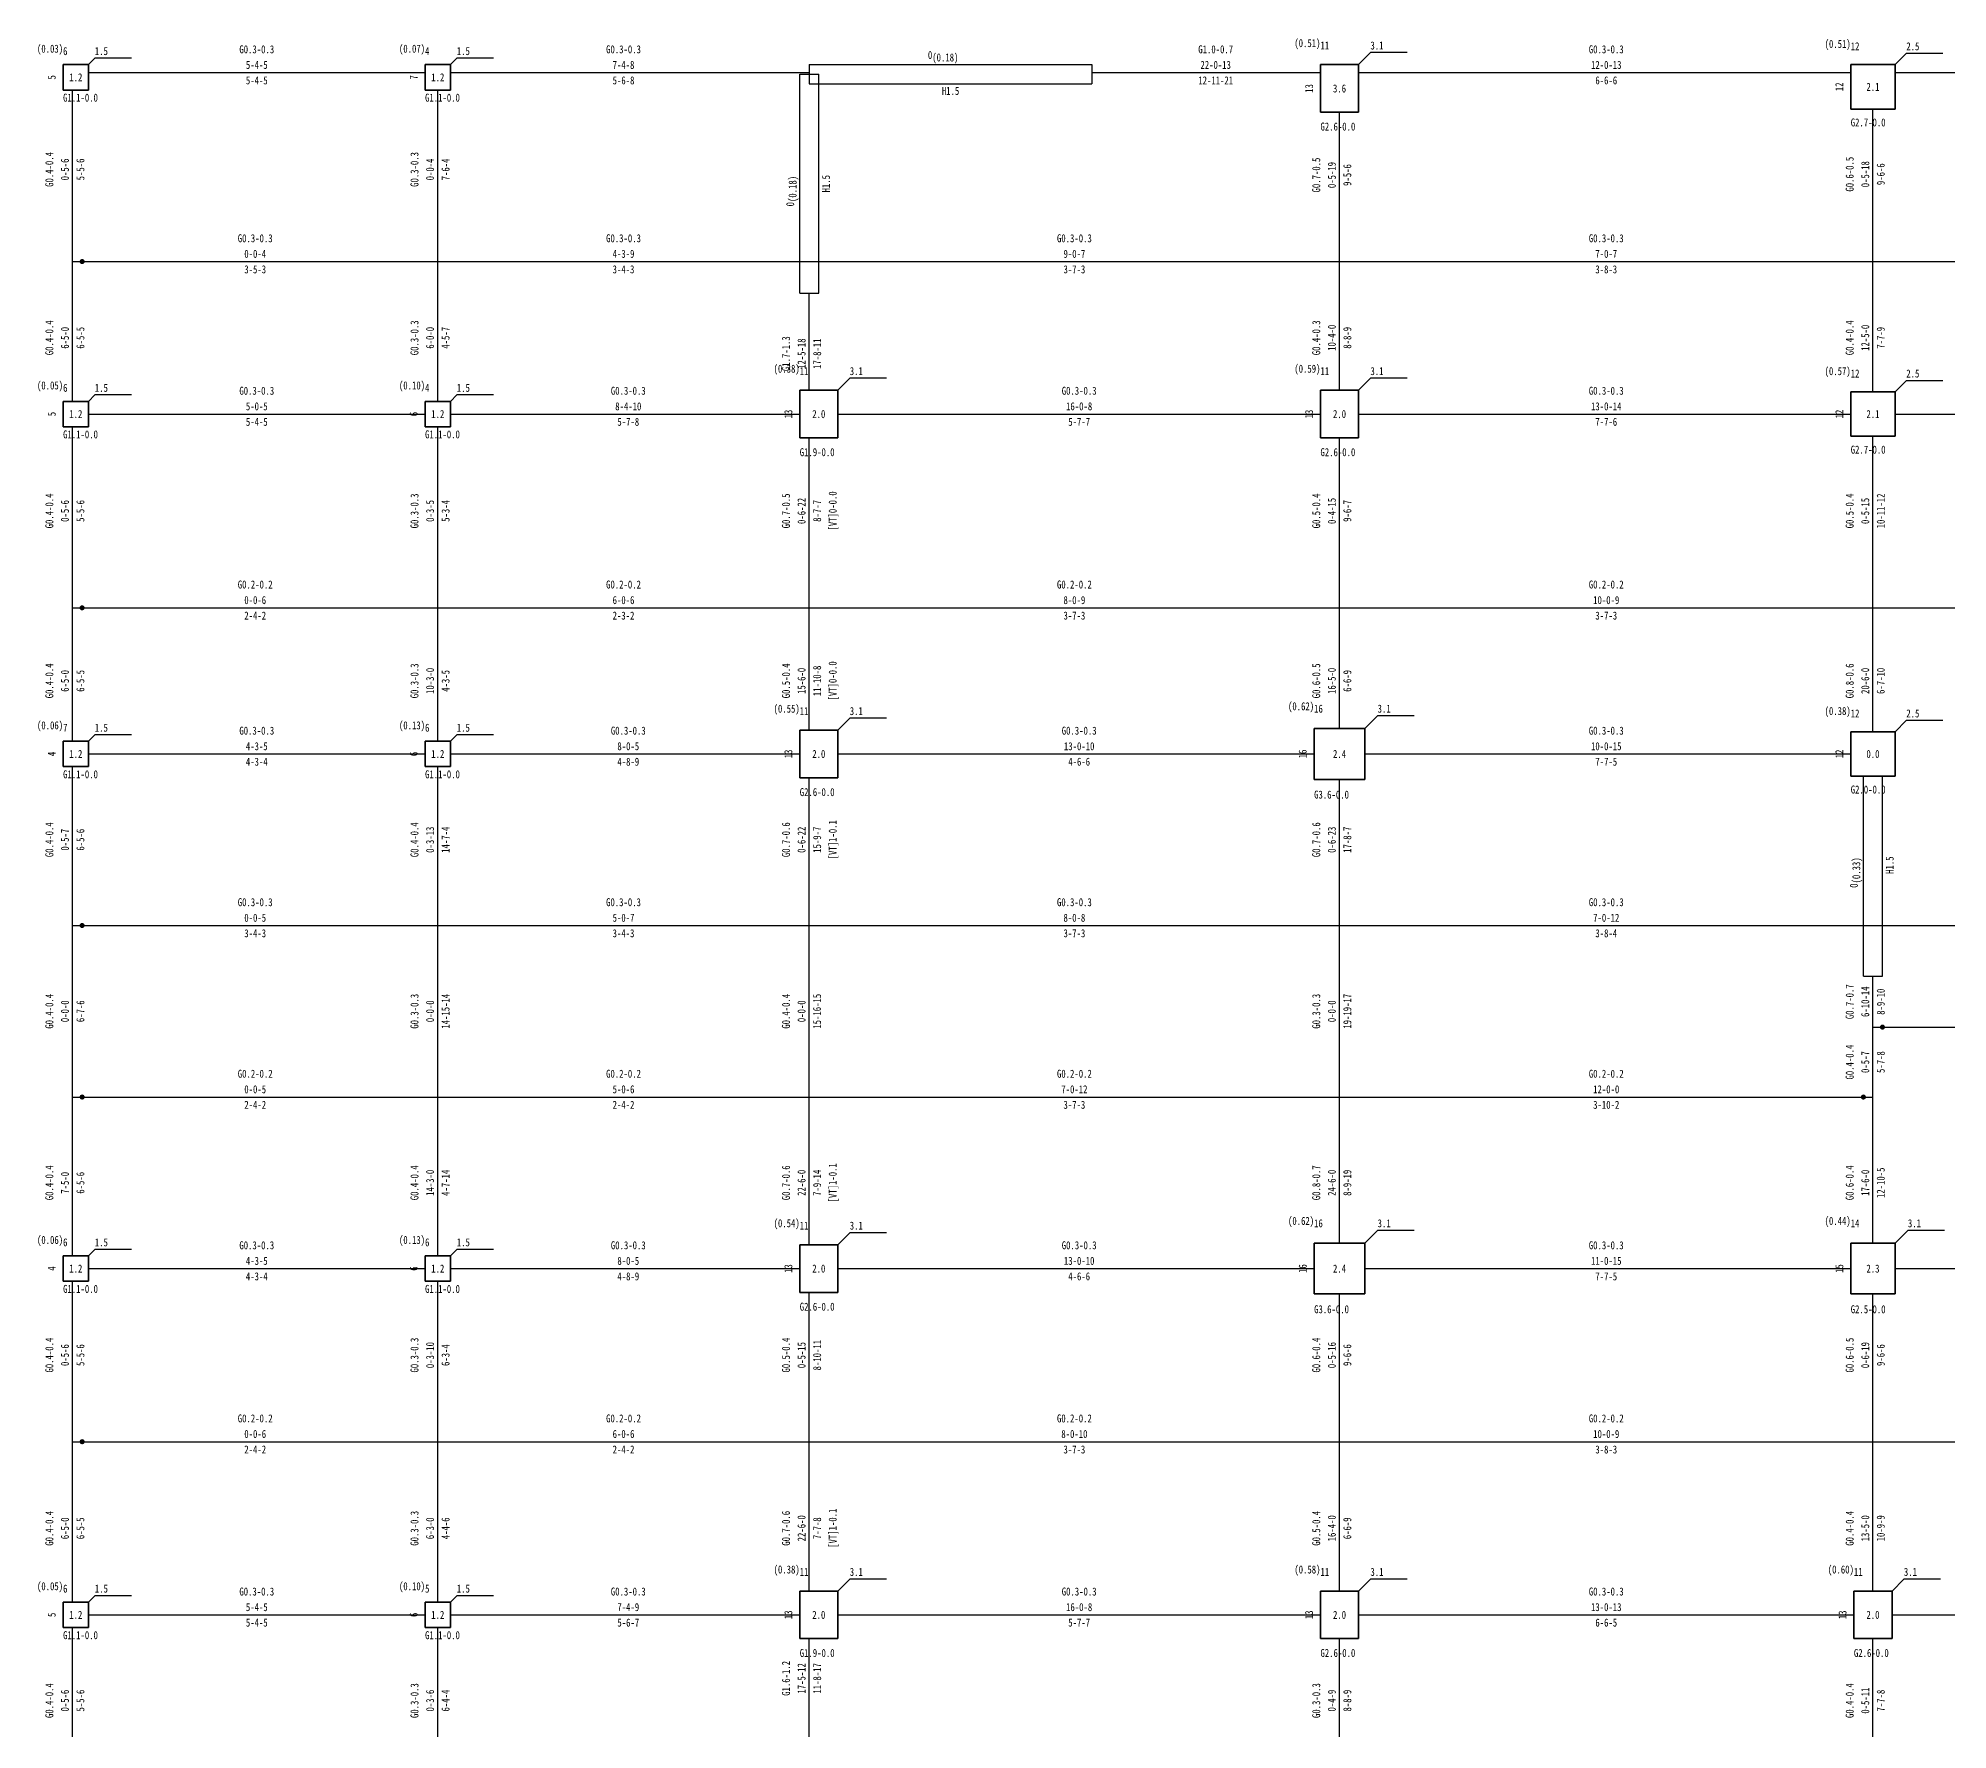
# Model space of a CAD drawing. Header units: millimetres. Extents: x -1455 to 850709, y 32926 to 221881.
# Drawn here: x 776941 to 807011, y 68899 to 95524 of the extents above; entities that cross this region are included whole.
import ezdxf
from ezdxf.enums import TextEntityAlignment as Align

# ---------------------------------------------------------------- set-up
doc = ezdxf.new("R2010")
doc.units = ezdxf.units.MM
doc.layers.add('S_EdgeMemberShadeSctn', color=7, linetype='Continuous', lineweight=9, true_color=0x7f7f7f)
for name, color, linetype, lineweight in [('层15100', 134, 'Continuous', 25), ('层15101', 52, 'Continuous', 25), ('层15103', 84, 'Continuous', 25), ('层15220', 4, 'Continuous', 25), ('层15221', 2, 'Continuous', 25), ('层15223', 3, 'Continuous', 25)]:
    doc.layers.add(name, color=color, linetype=linetype, lineweight=lineweight)
doc.styles.add('宋体', font='')
doc.styles.get('宋体').set_extended_font_data('宋体')

# ---------------------------------------------------------------- blocks, each defined once
blk = doc.blocks.new('SA2019-4-24-14_40_49')
at = {"layer": '层15100'}
for p, q in [((0.3, 41.274), (5.6, 41.274)), ((6, 41.274), (11.65, 41.274)), ((16.1, 41.274), (19.7, 41.274)), ((20.3, 41.274), (28.05, 41.274)), ((28.75, 41.274), (33.65, 41.274)), ((0.05, 38.3), (0.05, 41)), ((5.8, 38.3), (5.8, 41)), ((20, 38.3), (20, 40.65)), ((28.4, 38.3), (28.4, 40.7)), ((0.05, 36.1), (0.05, 38.3)), ((5.8, 36.1), (5.8, 38.3)), ((11.65, 38.3), (20, 38.3)), ((20, 36.275), (20, 38.3)), ((20, 38.3), (28.4, 38.3)), ((28.4, 36.25), (28.4, 38.3)), ((28.4, 38.3), (34, 38.3)), ((0.3, 35.9), (5.6, 35.9)), ((6, 35.9), (11.5, 35.9)), ((12.1, 35.9), (19.7, 35.9)), ((20.3, 35.9), (28.05, 35.9)), ((28.75, 35.9), (33.65, 35.9)), ((0.05, 32.85), (0.05, 35.7)), ((5.8, 32.85), (5.8, 35.7)), ((11.65, 32.85), (11.651, 35.525)), ((20, 32.85), (20, 35.525)), ((28.4, 32.85), (28.4, 35.55)), ((0.05, 30.75), (0.05, 32.85)), ((5.8, 30.75), (5.8, 32.85)), ((11.651, 30.925), (11.65, 32.85)), ((20, 30.95), (20, 32.85)), ((28.4, 30.9), (28.4, 32.85)), ((0.3, 30.55), (5.6, 30.55)), ((6, 30.55), (11.5, 30.55)), ((12.1, 30.55), (19.6, 30.55)), ((20.4, 30.55), (28.05, 30.55)), ((0.05, 27.85), (0.05, 30.35)), ((5.8, 27.85), (5.8, 30.35)), ((11.65, 27.85), (11.651, 30.175)), ((20, 27.85), (20, 30.15)), ((0.05, 25.15), (0.05, 27.85)), ((5.8, 25.15), (5.8, 27.85)), ((11.65, 25.15), (11.65, 27.85)), ((20, 25.15), (20, 27.85)), ((28.4, 27.85), (31.4, 27.85)), ((28.4, 26.25), (28.4, 27.05)), ((28.4, 25.15), (28.4, 26.25)), ((0.05, 22.65), (0.05, 25.15)), ((5.8, 22.65), (5.8, 25.15)), ((11.651, 22.825), (11.65, 25.15)), ((20, 22.85), (20, 25.15)), ((28.4, 22.85), (28.4, 25.15)), ((0.3, 22.45), (5.6, 22.45)), ((6, 22.45), (11.5, 22.45)), ((12.1, 22.45), (19.6, 22.45)), ((20.4, 22.45), (28.05, 22.45)), ((0.05, 19.725), (0.05, 22.25)), ((5.8, 19.725), (5.8, 22.25)), ((11.65, 19.725), (11.651, 22.075)), ((20, 19.725), (20, 22.05)), ((28.4, 19.725), (28.4, 22.05)), ((0.05, 17.2), (0.05, 19.725)), ((5.8, 17.2), (5.8, 19.725)), ((11.651, 17.375), (11.65, 19.725)), ((20, 17.375), (20, 19.725)), ((28.4, 17.375), (28.4, 19.725)), ((0.3, 17), (5.6, 17)), ((6, 17), (11.5, 17)), ((12.1, 17), (19.7, 17)), ((20.3, 17), (28.1, 17)), ((28.7, 17), (33.7, 17)), ((0.05, 14.3), (0.05, 16.8)), ((5.8, 14.3), (5.8, 16.8)), ((20, 14.3), (20, 16.625)), ((28.4, 14.3), (28.4, 16.625))]:
    blk.add_line(p, q, dxfattribs=at)
at = {"layer": '层15100', "color": 4}
for p, q in [((0.05, 38.3), (5.8, 38.3)), ((5.8, 38.3), (11.65, 38.3)), ((0.05, 32.85), (5.8, 32.85)), ((5.8, 32.85), (11.65, 32.85)), ((11.65, 32.85), (20, 32.85)), ((20, 32.85), (28.4, 32.85)), ((28.4, 32.85), (31.4, 32.85)), ((0.05, 27.85), (5.8, 27.85)), ((5.8, 27.85), (11.65, 27.85)), ((11.65, 27.85), (20, 27.85)), ((20, 27.85), (28.4, 27.85)), ((28.4, 26.25), (31.4, 26.25)), ((0.05, 25.15), (5.8, 25.15)), ((5.8, 25.15), (11.65, 25.15)), ((11.65, 25.15), (20, 25.15)), ((20, 25.15), (28.4, 25.15)), ((0.05, 19.725), (5.8, 19.725)), ((5.8, 19.725), (11.65, 19.725)), ((11.65, 19.725), (20, 19.725)), ((20, 19.725), (28.4, 19.725)), ((28.4, 19.725), (31.4, 19.725))]:
    blk.add_line(p, q, dxfattribs=at)
at = {"layer": '层15100', "color": 2}
for p, q in [((11.651, 36.275), (11.65, 37.8)), ((28.75, 22.45), (31.4, 22.45)), ((11.65, 15), (11.651, 16.625))]:
    blk.add_line(p, q, dxfattribs=at)
at = {"layer": '层15100', "color": 1, "linetype": 'Continuous', "const_width": 0.04}
for points in [[(0.22, 38.3, 1), (0.18, 38.3, 1)], [(0.22, 32.85, 1), (0.18, 32.85, 1)], [(0.22, 27.85, 1), (0.18, 27.85, 1)], [(28.57, 26.25, 1), (28.53, 26.25, 1)], [(0.22, 25.15, 1), (0.18, 25.15, 1)], [(28.27, 25.15, 1), (28.23, 25.15, 1)], [(0.22, 19.725, 1), (0.18, 19.725, 1)]]:
    blk.add_lwpolyline(points, format="xyb", close=True, dxfattribs=at)
at = {"layer": '层15103'}
for p, q in [((11.5, 38.3), (11.5, 41.25)), ((11.5, 41.25), (11.8, 41.25)), ((11.65, 41.4), (16.1, 41.4)), ((11.65, 41.4), (11.65, 41.1)), ((11.8, 38.3), (11.8, 41.25)), ((16.1, 41.4), (16.1, 41.1)), ((11.65, 41.1), (16.1, 41.1)), ((11.5, 37.8), (11.5, 38.3)), ((11.8, 37.8), (11.8, 38.3)), ((11.5, 37.8), (11.8, 37.8)), ((28.25, 27.85), (28.25, 30.2)), ((28.55, 27.85), (28.55, 30.2)), ((28.25, 27.05), (28.25, 27.85)), ((28.55, 27.05), (28.55, 27.85)), ((28.25, 27.05), (28.55, 27.05))]:
    blk.add_line(p, q, dxfattribs=at)
at = {"layer": '层15221'}
for p, q in [((0.3, 41.4), (0.4, 41.5)), ((0.976, 41.5), (0.4, 41.5)), ((6, 41.4), (6.1, 41.5)), ((6.676, 41.5), (6.1, 41.5)), ((20.3, 41.4), (20.487, 41.588)), ((21.063, 41.588), (20.487, 41.588)), ((28.75, 41.4), (28.925, 41.575)), ((29.501, 41.575), (28.925, 41.575)), ((12.1, 36.275), (12.288, 36.463)), ((12.864, 36.463), (12.288, 36.463)), ((20.3, 36.275), (20.487, 36.463)), ((21.063, 36.463), (20.487, 36.463)), ((28.75, 36.25), (28.925, 36.425)), ((29.501, 36.425), (28.925, 36.425)), ((0.3, 36.1), (0.4, 36.2)), ((0.976, 36.2), (0.4, 36.2)), ((6, 36.1), (6.1, 36.2)), ((6.676, 36.2), (6.1, 36.2)), ((12.1, 30.925), (12.288, 31.112)), ((12.864, 31.112), (12.288, 31.112)), ((20.4, 30.95), (20.6, 31.15)), ((21.176, 31.15), (20.6, 31.15)), ((28.75, 30.9), (28.925, 31.075)), ((29.501, 31.075), (28.925, 31.075)), ((0.3, 30.75), (0.4, 30.85)), ((0.976, 30.85), (0.4, 30.85)), ((6, 30.75), (6.1, 30.85)), ((6.676, 30.85), (6.1, 30.85)), ((12.1, 22.825), (12.288, 23.013)), ((12.864, 23.013), (12.288, 23.013)), ((20.4, 22.85), (20.6, 23.05)), ((21.176, 23.05), (20.6, 23.05)), ((28.75, 22.85), (28.95, 23.05)), ((29.526, 23.05), (28.95, 23.05)), ((0.3, 22.65), (0.4, 22.75)), ((0.976, 22.75), (0.4, 22.75)), ((6, 22.65), (6.1, 22.75)), ((6.676, 22.75), (6.1, 22.75)), ((12.1, 17.375), (12.288, 17.562)), ((12.864, 17.562), (12.288, 17.562)), ((20.3, 17.375), (20.487, 17.562)), ((21.063, 17.562), (20.487, 17.562)), ((28.7, 17.375), (28.887, 17.562)), ((29.463, 17.562), (28.887, 17.562)), ((0.3, 17.2), (0.4, 17.3)), ((0.976, 17.3), (0.4, 17.3)), ((6, 17.2), (6.1, 17.3)), ((6.676, 17.3), (6.1, 17.3))]:
    blk.add_line(p, q, dxfattribs=at)
at = {"layer": '层15220', "style": '宋体', "width": 0.8}
for s, p in [('G0.3-0.3', (2.95, 41.641)), ('G0.3-0.3', (8.725, 41.641)), ('G1.0-0.7', (18.05, 41.641)), ('G0.3-0.3', (24.2, 41.641)), ('5-4-5', (2.95, 41.396)), ('5-4-5', (2.95, 41.152)), ('5-6-8', (8.725, 41.152)), ('7-4-8', (8.725, 41.396)), ('12-11-21', (18.05, 41.152)), ('22-0-13', (18.05, 41.396)), ('12-0-13', (24.2, 41.396)), ('6-6-6', (24.2, 41.152)), ('G0.3-0.3', (2.925, 38.667)), ('G0.3-0.3', (8.725, 38.667)), ('G0.3-0.3', (15.825, 38.667)), ('G0.3-0.3', (24.2, 38.667)), ('3-5-3', (2.925, 38.178)), ('0-0-4', (2.925, 38.422)), ('4-3-9', (8.725, 38.422)), ('3-4-3', (8.725, 38.178)), ('3-7-3', (15.825, 38.178)), ('9-0-7', (15.825, 38.422)), ('3-8-3', (24.2, 38.178)), ('7-0-7', (24.2, 38.422)), ('G0.3-0.3', (2.95, 36.267)), ('G0.3-0.3', (8.8, 36.267)), ('G0.3-0.3', (15.9, 36.267)), ('G0.3-0.3', (24.2, 36.267)), ('5-0-5', (2.95, 36.022)), ('5-4-5', (2.95, 35.778)), ('8-4-10', (8.8, 36.022)), ('5-7-8', (8.8, 35.778)), ('16-0-8', (15.9, 36.022)), ('5-7-7', (15.9, 35.778)), ('13-0-14', (24.2, 36.022)), ('7-7-6', (24.2, 35.778)), ('G0.2-0.2', (2.925, 33.217)), ('G0.2-0.2', (8.725, 33.217)), ('G0.2-0.2', (15.825, 33.217)), ('G0.2-0.2', (24.2, 33.217)), ('2-4-2', (2.925, 32.728)), ('0-0-6', (2.925, 32.972)), ('2-3-2', (8.725, 32.728)), ('6-0-6', (8.725, 32.972)), ('3-7-3', (15.825, 32.728)), ('8-0-9', (15.825, 32.972)), ('10-0-9', (24.2, 32.972)), ('3-7-3', (24.2, 32.728)), ('G0.3-0.3', (2.95, 30.917)), ('G0.3-0.3', (8.8, 30.917)), ('G0.3-0.3', (15.9, 30.917)), ('G0.3-0.3', (24.2, 30.917)), ('4-3-5', (2.95, 30.672)), ('8-0-5', (8.8, 30.672)), ('13-0-10', (15.9, 30.672)), ('10-0-15', (24.2, 30.672)), ('4-3-4', (2.95, 30.428)), ('4-8-9', (8.8, 30.428)), ('4-6-6', (15.9, 30.428)), ('7-7-5', (24.2, 30.428)), ('G0.3-0.3', (2.925, 28.217)), ('G0.3-0.3', (8.725, 28.217)), ('G0.3-0.3', (15.825, 28.217)), ('G0.3-0.3', (24.2, 28.217)), ('0-0-5', (2.925, 27.972)), ('5-0-7', (8.725, 27.972)), ('8-0-8', (15.825, 27.972)), ('7-0-12', (24.2, 27.972)), ('3-4-3', (2.925, 27.728)), ('3-4-3', (8.725, 27.728)), ('3-7-3', (15.825, 27.728)), ('3-8-4', (24.2, 27.728)), ('G0.2-0.2', (2.925, 25.517)), ('G0.2-0.2', (8.725, 25.517)), ('G0.2-0.2', (15.825, 25.517)), ('G0.2-0.2', (24.2, 25.517)), ('0-0-5', (2.925, 25.272)), ('5-0-6', (8.725, 25.272)), ('7-0-12', (15.825, 25.272)), ('12-0-0', (24.2, 25.272)), ('2-4-2', (2.925, 25.028)), ('2-4-2', (8.725, 25.028)), ('3-7-3', (15.825, 25.028)), ('3-10-2', (24.2, 25.028)), ('G0.3-0.3', (2.95, 22.817)), ('G0.3-0.3', (8.8, 22.817)), ('G0.3-0.3', (15.9, 22.817)), ('G0.3-0.3', (24.2, 22.817)), ('4-3-5', (2.95, 22.572)), ('8-0-5', (8.8, 22.572)), ('13-0-10', (15.9, 22.572)), ('11-0-15', (24.2, 22.572)), ('4-3-4', (2.95, 22.328)), ('4-8-9', (8.8, 22.328)), ('4-6-6', (15.9, 22.328)), ('7-7-5', (24.2, 22.328)), ('G0.2-0.2', (2.925, 20.092)), ('G0.2-0.2', (8.725, 20.092)), ('G0.2-0.2', (15.825, 20.092)), ('G0.2-0.2', (24.2, 20.092)), ('0-0-6', (2.925, 19.847)), ('6-0-6', (8.725, 19.847)), ('8-0-10', (15.825, 19.847)), ('10-0-9', (24.2, 19.847)), ('2-4-2', (2.925, 19.603)), ('2-4-2', (8.725, 19.603)), ('3-7-3', (15.825, 19.603)), ('3-8-3', (24.2, 19.603)), ('G0.3-0.3', (2.95, 17.367)), ('5-4-5', (2.95, 17.122)), ('G0.3-0.3', (8.8, 17.367)), ('7-4-9', (8.8, 17.122)), ('G0.3-0.3', (15.9, 17.367)), ('16-0-8', (15.9, 17.122)), ('G0.3-0.3', (24.2, 17.367)), ('13-0-13', (24.2, 17.122)), ('5-4-5', (2.95, 16.878)), ('5-6-7', (8.8, 16.878)), ('5-7-7', (15.9, 16.878)), ('6-6-5', (24.2, 16.878))]:
    blk.add_text(s, height=0.126, dxfattribs=at).set_placement(p, align=Align.MIDDLE_CENTER)
for s, rotation, p in [('G0.4-0.4', 89.9997, (-0.317, 39.75)), ('G0.3-0.3', 89.9997, (5.433, 39.75)), ('0-5-6', 89.9997, (-0.072, 39.75)), ('5-5-6', 89.9997, (0.172, 39.75)), ('0-0-4', 89.9997, (5.678, 39.75)), ('7-6-4', 89.9997, (5.922, 39.75)), ('G0.7-0.5', 89.9997, (19.633, 39.662)), ('0-5-19', 89.9997, (19.878, 39.662)), ('9-5-6', 89.9997, (20.122, 39.662)), ('G0.6-0.5', 89.9997, (28.033, 39.675)), ('0-5-18', 89.9997, (28.278, 39.675)), ('9-6-6', 89.9997, (28.522, 39.675)), ('G0.4-0.4', 89.9997, (-0.317, 37.1)), ('G0.3-0.3', 89.9997, (5.433, 37.1)), ('G0.4-0.3', 89.9997, (19.633, 37.1)), ('10-4-0', 89.9997, (19.878, 37.1)), ('G0.4-0.4', 89.9997, (28.033, 37.1)), ('12-5-0', 89.9997, (28.278, 37.1)), ('6-5-0', 89.9997, (-0.072, 37.1)), ('6-5-5', 89.9997, (0.172, 37.1)), ('6-0-0', 89.9997, (5.678, 37.1)), ('4-5-7', 89.9997, (5.922, 37.1)), ('G1.7-1.3', 90.0276, (11.283, 36.85)), ('12-5-18', 90.0276, (11.528, 36.85)), ('17-8-11', 90.0276, (11.773, 36.85)), ('8-8-9', 89.9997, (20.122, 37.1)), ('7-7-9', 89.9997, (28.522, 37.1)), ('G0.4-0.4', 89.9997, (-0.317, 34.375)), ('G0.3-0.3', 89.9997, (5.433, 34.375)), ('G0.7-0.5', 89.98, (11.283, 34.375)), ('[VT]0-0.0', 89.98, (12.018, 34.375)), ('G0.5-0.4', 89.9997, (19.633, 34.375)), ('G0.5-0.4', 89.9997, (28.033, 34.375)), ('10-11-12', 89.9997, (28.522, 34.375)), ('0-5-6', 89.9997, (-0.072, 34.375)), ('5-5-6', 89.9997, (0.172, 34.375)), ('0-3-5', 89.9997, (5.678, 34.375)), ('5-3-4', 89.9997, (5.922, 34.375)), ('0-6-22', 89.98, (11.528, 34.375)), ('8-7-7', 89.98, (11.773, 34.375)), ('0-4-15', 89.9997, (19.878, 34.375)), ('9-6-7', 89.9997, (20.122, 34.375)), ('0-5-15', 89.9997, (28.278, 34.375)), ('G0.4-0.4', 89.9997, (-0.317, 31.7)), ('G0.3-0.3', 89.9997, (5.433, 31.7)), ('10-3-0', 89.9997, (5.678, 31.7)), ('G0.5-0.4', 90.0276, (11.283, 31.7)), ('15-6-0', 90.0276, (11.528, 31.7)), ('11-10-8', 90.0276, (11.773, 31.7)), ('[VT]0-0.0', 90.0276, (12.018, 31.7)), ('G0.6-0.5', 89.9997, (19.633, 31.7)), ('16-5-0', 89.9997, (19.878, 31.7)), ('G0.8-0.6', 89.9997, (28.033, 31.7)), ('20-6-0', 89.9997, (28.278, 31.7)), ('6-7-10', 89.9997, (28.522, 31.7)), ('6-5-0', 89.9997, (-0.072, 31.7)), ('6-5-5', 89.9997, (0.172, 31.7)), ('4-3-5', 89.9997, (5.922, 31.7)), ('6-6-9', 89.9997, (20.122, 31.7)), ('[VT]1-0.1', 89.98, (12.018, 29.2)), ('G0.4-0.4', 89.9997, (-0.317, 29.2)), ('0-5-7', 89.9997, (-0.072, 29.2)), ('6-5-6', 89.9997, (0.172, 29.2)), ('G0.4-0.4', 89.9997, (5.433, 29.2)), ('0-3-13', 89.9997, (5.678, 29.2)), ('14-7-4', 89.9997, (5.922, 29.2)), ('G0.7-0.6', 89.98, (11.283, 29.2)), ('0-6-22', 89.98, (11.528, 29.2)), ('15-9-7', 89.98, (11.773, 29.2)), ('G0.7-0.6', 89.9997, (19.633, 29.2)), ('0-6-23', 89.9997, (19.878, 29.2)), ('17-8-7', 89.9997, (20.122, 29.2)), ('G0.4-0.4', 89.9997, (-0.317, 26.5)), ('G0.3-0.3', 89.9997, (5.433, 26.5)), ('14-15-14', 89.9997, (5.922, 26.5)), ('G0.4-0.4', 89.9997, (11.283, 26.5)), ('15-16-15', 89.9997, (11.772, 26.5)), ('G0.3-0.3', 89.9997, (19.633, 26.5)), ('19-19-17', 89.9997, (20.122, 26.5)), ('G0.7-0.7', 89.9997, (28.033, 26.65)), ('6-10-14', 89.9997, (28.278, 26.65)), ('8-9-10', 89.9997, (28.522, 26.65)), ('0-0-0', 89.9997, (-0.072, 26.5)), ('6-7-6', 89.9997, (0.172, 26.5)), ('0-0-0', 89.9997, (5.678, 26.5)), ('0-0-0', 89.9997, (11.528, 26.5)), ('0-0-0', 89.9997, (19.878, 26.5)), ('G0.4-0.4', 89.9997, (28.033, 25.7)), ('0-5-7', 89.9997, (28.278, 25.7)), ('5-7-8', 89.9997, (28.522, 25.7)), ('G0.4-0.4', 89.9997, (-0.317, 23.8)), ('G0.4-0.4', 89.9997, (5.433, 23.8)), ('G0.7-0.6', 90.0194, (11.283, 23.8)), ('[VT]1-0.1', 90.0194, (12.018, 23.8)), ('G0.8-0.7', 89.9997, (19.633, 23.8)), ('G0.6-0.4', 89.9997, (28.033, 23.8)), ('7-5-0', 89.9997, (-0.072, 23.8)), ('6-5-6', 89.9997, (0.172, 23.8)), ('14-3-0', 89.9997, (5.678, 23.8)), ('4-7-14', 89.9997, (5.922, 23.8)), ('22-6-0', 90.0194, (11.528, 23.8)), ('7-9-14', 90.0194, (11.773, 23.8)), ('24-6-0', 89.9997, (19.878, 23.8)), ('8-9-19', 89.9997, (20.122, 23.8)), ('17-6-0', 89.9997, (28.278, 23.8)), ('12-10-5', 89.9997, (28.522, 23.8)), ('G0.4-0.4', 89.9997, (-0.317, 21.088)), ('G0.3-0.3', 89.9997, (5.433, 21.088)), ('G0.5-0.4', 89.98, (11.283, 21.088)), ('G0.6-0.4', 89.9997, (19.633, 21.088)), ('G0.6-0.5', 89.9997, (28.033, 21.088)), ('0-5-6', 89.9997, (-0.072, 21.088)), ('5-5-6', 89.9997, (0.172, 21.088)), ('0-3-10', 89.9997, (5.678, 21.088)), ('6-3-4', 89.9997, (5.922, 21.088)), ('0-5-15', 89.98, (11.528, 21.088)), ('8-10-11', 89.98, (11.773, 21.087)), ('0-5-16', 89.9997, (19.878, 21.088)), ('9-6-6', 89.9997, (20.122, 21.088)), ('0-6-19', 89.9997, (28.278, 21.088)), ('9-6-6', 89.9997, (28.522, 21.088)), ('[VT]1-0.1', 90.0194, (12.018, 18.363)), ('G0.4-0.4', 89.9997, (-0.317, 18.362)), ('6-5-0', 89.9997, (-0.072, 18.362)), ('6-5-5', 89.9997, (0.172, 18.362)), ('G0.3-0.3', 89.9997, (5.433, 18.362)), ('6-3-0', 89.9997, (5.678, 18.362)), ('4-4-6', 89.9997, (5.922, 18.362)), ('G0.7-0.6', 90.0194, (11.283, 18.362)), ('22-6-0', 90.0194, (11.528, 18.362)), ('7-7-8', 90.0194, (11.773, 18.363)), ('G0.5-0.4', 89.9997, (19.633, 18.362)), ('16-4-0', 89.9997, (19.878, 18.362)), ('6-6-9', 89.9997, (20.122, 18.362)), ('G0.4-0.4', 89.9997, (28.033, 18.362)), ('13-5-0', 89.9997, (28.278, 18.362)), ('10-9-9', 89.9997, (28.522, 18.362)), ('G1.6-1.2', 89.9718, (11.283, 16)), ('17-5-12', 89.9718, (11.528, 16)), ('11-8-17', 89.9718, (11.773, 16)), ('G0.4-0.4', 89.9997, (-0.317, 15.65)), ('0-5-6', 89.9997, (-0.072, 15.65)), ('5-5-6', 89.9997, (0.172, 15.65)), ('G0.3-0.3', 89.9997, (5.433, 15.65)), ('0-3-6', 89.9997, (5.678, 15.65)), ('6-4-4', 89.9997, (5.922, 15.65)), ('G0.3-0.3', 89.9997, (19.633, 15.65)), ('0-4-9', 89.9997, (19.878, 15.65)), ('8-8-9', 89.9997, (20.122, 15.65)), ('G0.4-0.4', 89.9997, (28.033, 15.65)), ('0-5-11', 89.9997, (28.278, 15.65)), ('7-7-8', 89.9997, (28.522, 15.65))]:
    blk.add_text(s, height=0.126, rotation=rotation, dxfattribs=at).set_placement(p, align=Align.MIDDLE_CENTER)
at = {"layer": '层15221', "style": '宋体', "width": 0.8}
for s, p in [('(0.51)', (19.7, 41.638)), ('(0.51)', (28.05, 41.625)), ('(0.03)', (-0.1, 41.55)), ('(0.07)', (5.6, 41.55)), ('(0.38)', (11.5, 36.513)), ('(0.59)', (19.7, 36.513)), ('(0.05)', (-0.1, 36.25)), ('(0.10)', (5.6, 36.25)), ('(0.57)', (28.05, 36.475)), ('(0.55)', (11.5, 31.162)), ('(0.62)', (19.6, 31.2)), ('(0.38)', (28.05, 31.125)), ('(0.06)', (-0.1, 30.9)), ('(0.13)', (5.6, 30.9)), ('(0.54)', (11.5, 23.063)), ('(0.62)', (19.6, 23.1)), ('(0.44)', (28.05, 23.1)), ('(0.06)', (-0.1, 22.8)), ('(0.13)', (5.6, 22.8)), ('(0.38)', (11.5, 17.613)), ('(0.58)', (19.7, 17.613)), ('(0.60)', (28.1, 17.613)), ('(0.05)', (-0.1, 17.35)), ('(0.10)', (5.6, 17.35))]:
    blk.add_text(s, height=0.126, dxfattribs=at).set_placement(p, align=Align.BOTTOM_RIGHT)
for s, p in [('6', (-0.1, 41.55)), ('1.5', (0.4, 41.55)), ('4', (5.6, 41.55)), ('1.5', (6.1, 41.55)), ('11', (19.7, 41.638)), ('3.1', (20.487, 41.638)), ('12', (28.05, 41.625)), ('2.5', (28.925, 41.625)), ('11', (11.5, 36.513)), ('3.1', (12.288, 36.513)), ('11', (19.7, 36.513)), ('3.1', (20.487, 36.513)), ('12', (28.05, 36.475)), ('2.5', (28.925, 36.475)), ('6', (-0.1, 36.25)), ('1.5', (0.4, 36.25)), ('4', (5.6, 36.25)), ('1.5', (6.1, 36.25)), ('11', (11.5, 31.162)), ('3.1', (12.288, 31.162)), ('16', (19.6, 31.2)), ('3.1', (20.6, 31.2)), ('7', (-0.1, 30.9)), ('1.5', (0.4, 30.9)), ('6', (5.6, 30.9)), ('1.5', (6.1, 30.9)), ('12', (28.05, 31.125)), ('2.5', (28.925, 31.125)), ('11', (11.5, 23.063)), ('3.1', (12.288, 23.063)), ('16', (19.6, 23.1)), ('3.1', (20.6, 23.1)), ('14', (28.05, 23.1)), ('3.1', (28.95, 23.1)), ('6', (-0.1, 22.8)), ('1.5', (0.4, 22.8)), ('6', (5.6, 22.8)), ('1.5', (6.1, 22.8)), ('6', (-0.1, 17.35)), ('1.5', (0.4, 17.35)), ('5', (5.6, 17.35)), ('1.5', (6.1, 17.35)), ('11', (11.5, 17.613)), ('3.1', (12.288, 17.613)), ('11', (19.7, 17.613)), ('3.1', (20.487, 17.613)), ('11', (28.1, 17.613)), ('3.1', (28.887, 17.613))]:
    blk.add_text(s, height=0.126, dxfattribs=at).set_placement(p)
for s, p in [('5', (-0.28, 41.2)), ('7', (5.42, 41.2)), ('13', (19.52, 41.025)), ('12', (27.87, 41.05)), ('5', (-0.28, 35.9)), ('6', (5.42, 35.9)), ('13', (11.32, 35.9)), ('13', (19.52, 35.9)), ('12', (27.87, 35.9)), ('4', (-0.28, 30.55)), ('6', (5.42, 30.55)), ('13', (11.32, 30.55)), ('16', (19.42, 30.55)), ('12', (27.87, 30.55)), ('4', (-0.28, 22.45)), ('6', (5.42, 22.45)), ('13', (11.32, 22.45)), ('16', (19.42, 22.45)), ('15', (27.87, 22.45)), ('5', (-0.28, 17)), ('6', (5.42, 17)), ('13', (11.32, 17)), ('13', (19.52, 17)), ('13', (27.92, 17))]:
    blk.add_text(s, height=0.126, rotation=89.9997, dxfattribs=at).set_placement(p, align=Align.MIDDLE_CENTER)
for s, p in [('1.2', (0.1, 41.2)), ('1.2', (5.8, 41.2)), ('3.6', (20, 41.025)), ('2.1', (28.4, 41.05)), ('1.2', (0.1, 35.9)), ('1.2', (5.8, 35.9)), ('2.0', (11.8, 35.9)), ('2.0', (20, 35.9)), ('2.1', (28.4, 35.9)), ('1.2', (0.1, 30.55)), ('1.2', (5.8, 30.55)), ('2.0', (11.8, 30.55)), ('2.4', (20, 30.55)), ('0.0', (28.4, 30.55)), ('1.2', (0.1, 22.45)), ('1.2', (5.8, 22.45)), ('2.0', (11.8, 22.45)), ('2.4', (20, 22.45)), ('2.3', (28.4, 22.45)), ('1.2', (0.1, 17)), ('1.2', (5.8, 17)), ('2.0', (11.8, 17)), ('2.0', (20, 17)), ('2.0', (28.4, 17))]:
    blk.add_text(s, height=0.126, dxfattribs=at).set_placement(p, align=Align.MIDDLE_CENTER)
for s, p in [('G1.1-0.0', (-0.1, 40.88)), ('G1.1-0.0', (5.6, 40.88)), ('G2.6-0.0', (19.7, 40.425)), ('G2.7-0.0', (28.05, 40.49)), ('G1.1-0.0', (-0.1, 35.58)), ('G1.1-0.0', (5.6, 35.58)), ('G1.9-0.0', (11.5, 35.3)), ('G2.6-0.0', (19.7, 35.3)), ('G2.7-0.0', (28.05, 35.34)), ('G1.1-0.0', (-0.1, 30.23)), ('G1.1-0.0', (5.6, 30.23)), ('G2.6-0.0', (11.5, 29.95)), ('G3.6-0.0', (19.6, 29.91)), ('G2.0-0.0', (28.05, 29.99)), ('G1.1-0.0', (-0.1, 22.13)), ('G1.1-0.0', (5.6, 22.13)), ('G2.6-0.0', (11.5, 21.85)), ('G3.6-0.0', (19.6, 21.81)), ('G2.5-0.0', (28.05, 21.81)), ('G1.1-0.0', (-0.1, 16.68)), ('G1.1-0.0', (5.6, 16.68)), ('G1.9-0.0', (11.5, 16.4)), ('G2.6-0.0', (19.7, 16.4)), ('G2.6-0.0', (28.1, 16.4))]:
    blk.add_text(s, height=0.126, dxfattribs=at).set_placement(p, align=Align.MIDDLE_LEFT)
at = {"layer": '层15223', "style": '宋体', "width": 0.8}
blk.add_text('0', height=0.126, dxfattribs=at).set_placement((13.587, 41.45), align=Align.BOTTOM_RIGHT)
blk.add_text('(0.18)', height=0.126, dxfattribs=at).set_placement((13.587, 41.45))
blk.add_text('H1.5', height=0.126, dxfattribs=at).set_placement((13.875, 41.05), align=Align.TOP_CENTER)
for s, p in [('(0.18)', (11.45, 39.237)), ('(0.33)', (28.2, 28.512))]:
    blk.add_text(s, height=0.126, rotation=89.9997, dxfattribs=at).set_placement(p)
for p in [(11.85, 39.525), (28.6, 28.8)]:
    blk.add_text('H1.5', height=0.126, rotation=89.9997, dxfattribs=at).set_placement(p, align=Align.TOP_CENTER)
for p in [(11.45, 39.237), (28.2, 28.512)]:
    blk.add_text('0', height=0.126, rotation=89.9997, dxfattribs=at).set_placement(p, align=Align.BOTTOM_RIGHT)
at = {"layer": '层15101'}
mesh = blk.add_polyface(dxfattribs=at)
corners = [(-0.1, 41), (0.3, 41), (0.3, 41), (-0.1, 41), (0.3, 41), (0.3, 41.4), (0.3, 41.4), (0.3, 41), (0.3, 41.4), (-0.1, 41.4), (-0.1, 41.4), (0.3, 41.4), (-0.1, 41.4), (-0.1, 41), (-0.1, 41), (-0.1, 41.4)]
mesh.append_faces([[corners[k] for k in face] for face in [(0, 1, 2, 3), (4, 5, 6, 7), (8, 9, 10, 11), (12, 13, 14, 15)]])
mesh = blk.add_polyface(dxfattribs=at)
corners = [(5.6, 41), (6, 41), (6, 41), (5.6, 41), (6, 41), (6, 41.4), (6, 41.4), (6, 41), (6, 41.4), (5.6, 41.4), (5.6, 41.4), (6, 41.4), (5.6, 41.4), (5.6, 41), (5.6, 41), (5.6, 41.4)]
mesh.append_faces([[corners[k] for k in face] for face in [(0, 1, 2, 3), (4, 5, 6, 7), (8, 9, 10, 11), (12, 13, 14, 15)]])
mesh = blk.add_polyface(dxfattribs=at)
corners = [(19.7, 40.65), (20.3, 40.65), (20.3, 40.65), (19.7, 40.65), (20.3, 40.65), (20.3, 41.4), (20.3, 41.4), (20.3, 40.65), (20.3, 41.4), (19.7, 41.4), (19.7, 41.4), (20.3, 41.4), (19.7, 41.4), (19.7, 40.65), (19.7, 40.65), (19.7, 41.4)]
mesh.append_faces([[corners[k] for k in face] for face in [(0, 1, 2, 3), (4, 5, 6, 7), (8, 9, 10, 11), (12, 13, 14, 15)]])
mesh = blk.add_polyface(dxfattribs=at)
corners = [(28.05, 40.7), (28.75, 40.7), (28.75, 40.7), (28.05, 40.7), (28.75, 40.7), (28.75, 41.4), (28.75, 41.4), (28.75, 40.7), (28.75, 41.4), (28.05, 41.4), (28.05, 41.4), (28.75, 41.4), (28.05, 41.4), (28.05, 40.7), (28.05, 40.7), (28.05, 41.4)]
mesh.append_faces([[corners[k] for k in face] for face in [(0, 1, 2, 3), (4, 5, 6, 7), (8, 9, 10, 11), (12, 13, 14, 15)]])
mesh = blk.add_polyface(dxfattribs=at)
corners = [(-0.1, 35.7), (0.3, 35.7), (0.3, 35.7), (-0.1, 35.7), (0.3, 35.7), (0.3, 36.1), (0.3, 36.1), (0.3, 35.7), (0.3, 36.1), (-0.1, 36.1), (-0.1, 36.1), (0.3, 36.1), (-0.1, 36.1), (-0.1, 35.7), (-0.1, 35.7), (-0.1, 36.1)]
mesh.append_faces([[corners[k] for k in face] for face in [(0, 1, 2, 3), (4, 5, 6, 7), (8, 9, 10, 11), (12, 13, 14, 15)]])
mesh = blk.add_polyface(dxfattribs=at)
corners = [(5.6, 35.7), (6, 35.7), (6, 35.7), (5.6, 35.7), (6, 35.7), (6, 36.1), (6, 36.1), (6, 35.7), (6, 36.1), (5.6, 36.1), (5.6, 36.1), (6, 36.1), (5.6, 36.1), (5.6, 35.7), (5.6, 35.7), (5.6, 36.1)]
mesh.append_faces([[corners[k] for k in face] for face in [(0, 1, 2, 3), (4, 5, 6, 7), (8, 9, 10, 11), (12, 13, 14, 15)]])
mesh = blk.add_polyface(dxfattribs=at)
corners = [(11.5, 35.525), (12.1, 35.525), (12.1, 35.525), (11.5, 35.525), (12.1, 35.525), (12.1, 36.275), (12.1, 36.275), (12.1, 35.525), (12.1, 36.275), (11.5, 36.275), (11.5, 36.275), (12.1, 36.275), (11.5, 36.275), (11.5, 35.525), (11.5, 35.525), (11.5, 36.275)]
mesh.append_faces([[corners[k] for k in face] for face in [(0, 1, 2, 3), (4, 5, 6, 7), (8, 9, 10, 11), (12, 13, 14, 15)]])
mesh = blk.add_polyface(dxfattribs=at)
corners = [(19.7, 35.525), (20.3, 35.525), (20.3, 35.525), (19.7, 35.525), (20.3, 35.525), (20.3, 36.275), (20.3, 36.275), (20.3, 35.525), (20.3, 36.275), (19.7, 36.275), (19.7, 36.275), (20.3, 36.275), (19.7, 36.275), (19.7, 35.525), (19.7, 35.525), (19.7, 36.275)]
mesh.append_faces([[corners[k] for k in face] for face in [(0, 1, 2, 3), (4, 5, 6, 7), (8, 9, 10, 11), (12, 13, 14, 15)]])
mesh = blk.add_polyface(dxfattribs=at)
corners = [(28.05, 35.55), (28.75, 35.55), (28.75, 35.55), (28.05, 35.55), (28.75, 35.55), (28.75, 36.25), (28.75, 36.25), (28.75, 35.55), (28.75, 36.25), (28.05, 36.25), (28.05, 36.25), (28.75, 36.25), (28.05, 36.25), (28.05, 35.55), (28.05, 35.55), (28.05, 36.25)]
mesh.append_faces([[corners[k] for k in face] for face in [(0, 1, 2, 3), (4, 5, 6, 7), (8, 9, 10, 11), (12, 13, 14, 15)]])
mesh = blk.add_polyface(dxfattribs=at)
corners = [(-0.1, 30.35), (0.3, 30.35), (0.3, 30.35), (-0.1, 30.35), (0.3, 30.35), (0.3, 30.75), (0.3, 30.75), (0.3, 30.35), (0.3, 30.75), (-0.1, 30.75), (-0.1, 30.75), (0.3, 30.75), (-0.1, 30.75), (-0.1, 30.35), (-0.1, 30.35), (-0.1, 30.75)]
mesh.append_faces([[corners[k] for k in face] for face in [(0, 1, 2, 3), (4, 5, 6, 7), (8, 9, 10, 11), (12, 13, 14, 15)]])
mesh = blk.add_polyface(dxfattribs=at)
corners = [(5.6, 30.35), (6, 30.35), (6, 30.35), (5.6, 30.35), (6, 30.35), (6, 30.75), (6, 30.75), (6, 30.35), (6, 30.75), (5.6, 30.75), (5.6, 30.75), (6, 30.75), (5.6, 30.75), (5.6, 30.35), (5.6, 30.35), (5.6, 30.75)]
mesh.append_faces([[corners[k] for k in face] for face in [(0, 1, 2, 3), (4, 5, 6, 7), (8, 9, 10, 11), (12, 13, 14, 15)]])
mesh = blk.add_polyface(dxfattribs=at)
corners = [(11.5, 30.175), (12.1, 30.175), (12.1, 30.175), (11.5, 30.175), (12.1, 30.175), (12.1, 30.925), (12.1, 30.925), (12.1, 30.175), (12.1, 30.925), (11.5, 30.925), (11.5, 30.925), (12.1, 30.925), (11.5, 30.925), (11.5, 30.175), (11.5, 30.175), (11.5, 30.925)]
mesh.append_faces([[corners[k] for k in face] for face in [(0, 1, 2, 3), (4, 5, 6, 7), (8, 9, 10, 11), (12, 13, 14, 15)]])
mesh = blk.add_polyface(dxfattribs=at)
corners = [(19.6, 30.15), (20.4, 30.15), (20.4, 30.15), (19.6, 30.15), (20.4, 30.15), (20.4, 30.95), (20.4, 30.95), (20.4, 30.15), (20.4, 30.95), (19.6, 30.95), (19.6, 30.95), (20.4, 30.95), (19.6, 30.95), (19.6, 30.15), (19.6, 30.15), (19.6, 30.95)]
mesh.append_faces([[corners[k] for k in face] for face in [(0, 1, 2, 3), (4, 5, 6, 7), (8, 9, 10, 11), (12, 13, 14, 15)]])
mesh = blk.add_polyface(dxfattribs=at)
corners = [(28.05, 30.2), (28.75, 30.2), (28.75, 30.2), (28.05, 30.2), (28.75, 30.2), (28.75, 30.9), (28.75, 30.9), (28.75, 30.2), (28.75, 30.9), (28.05, 30.9), (28.05, 30.9), (28.75, 30.9), (28.05, 30.9), (28.05, 30.2), (28.05, 30.2), (28.05, 30.9)]
mesh.append_faces([[corners[k] for k in face] for face in [(0, 1, 2, 3), (4, 5, 6, 7), (8, 9, 10, 11), (12, 13, 14, 15)]])
mesh = blk.add_polyface(dxfattribs=at)
corners = [(-0.1, 22.25), (0.3, 22.25), (0.3, 22.25), (-0.1, 22.25), (0.3, 22.25), (0.3, 22.65), (0.3, 22.65), (0.3, 22.25), (0.3, 22.65), (-0.1, 22.65), (-0.1, 22.65), (0.3, 22.65), (-0.1, 22.65), (-0.1, 22.25), (-0.1, 22.25), (-0.1, 22.65)]
mesh.append_faces([[corners[k] for k in face] for face in [(0, 1, 2, 3), (4, 5, 6, 7), (8, 9, 10, 11), (12, 13, 14, 15)]])
mesh = blk.add_polyface(dxfattribs=at)
corners = [(5.6, 22.25), (6, 22.25), (6, 22.25), (5.6, 22.25), (6, 22.25), (6, 22.65), (6, 22.65), (6, 22.25), (6, 22.65), (5.6, 22.65), (5.6, 22.65), (6, 22.65), (5.6, 22.65), (5.6, 22.25), (5.6, 22.25), (5.6, 22.65)]
mesh.append_faces([[corners[k] for k in face] for face in [(0, 1, 2, 3), (4, 5, 6, 7), (8, 9, 10, 11), (12, 13, 14, 15)]])
mesh = blk.add_polyface(dxfattribs=at)
corners = [(11.5, 22.075), (12.1, 22.075), (12.1, 22.075), (11.5, 22.075), (12.1, 22.075), (12.1, 22.825), (12.1, 22.825), (12.1, 22.075), (12.1, 22.825), (11.5, 22.825), (11.5, 22.825), (12.1, 22.825), (11.5, 22.825), (11.5, 22.075), (11.5, 22.075), (11.5, 22.825)]
mesh.append_faces([[corners[k] for k in face] for face in [(0, 1, 2, 3), (4, 5, 6, 7), (8, 9, 10, 11), (12, 13, 14, 15)]])
mesh = blk.add_polyface(dxfattribs=at)
corners = [(19.6, 22.05), (20.4, 22.05), (20.4, 22.05), (19.6, 22.05), (20.4, 22.05), (20.4, 22.85), (20.4, 22.85), (20.4, 22.05), (20.4, 22.85), (19.6, 22.85), (19.6, 22.85), (20.4, 22.85), (19.6, 22.85), (19.6, 22.05), (19.6, 22.05), (19.6, 22.85)]
mesh.append_faces([[corners[k] for k in face] for face in [(0, 1, 2, 3), (4, 5, 6, 7), (8, 9, 10, 11), (12, 13, 14, 15)]])
mesh = blk.add_polyface(dxfattribs=at)
corners = [(28.05, 22.05), (28.75, 22.05), (28.75, 22.05), (28.05, 22.05), (28.75, 22.05), (28.75, 22.85), (28.75, 22.85), (28.75, 22.05), (28.75, 22.85), (28.05, 22.85), (28.05, 22.85), (28.75, 22.85), (28.05, 22.85), (28.05, 22.05), (28.05, 22.05), (28.05, 22.85)]
mesh.append_faces([[corners[k] for k in face] for face in [(0, 1, 2, 3), (4, 5, 6, 7), (8, 9, 10, 11), (12, 13, 14, 15)]])
mesh = blk.add_polyface(dxfattribs=at)
corners = [(-0.1, 16.8), (0.3, 16.8), (0.3, 16.8), (-0.1, 16.8), (0.3, 16.8), (0.3, 17.2), (0.3, 17.2), (0.3, 16.8), (0.3, 17.2), (-0.1, 17.2), (-0.1, 17.2), (0.3, 17.2), (-0.1, 17.2), (-0.1, 16.8), (-0.1, 16.8), (-0.1, 17.2)]
mesh.append_faces([[corners[k] for k in face] for face in [(0, 1, 2, 3), (4, 5, 6, 7), (8, 9, 10, 11), (12, 13, 14, 15)]])
mesh = blk.add_polyface(dxfattribs=at)
corners = [(5.6, 16.8), (6, 16.8), (6, 16.8), (5.6, 16.8), (6, 16.8), (6, 17.2), (6, 17.2), (6, 16.8), (6, 17.2), (5.6, 17.2), (5.6, 17.2), (6, 17.2), (5.6, 17.2), (5.6, 16.8), (5.6, 16.8), (5.6, 17.2)]
mesh.append_faces([[corners[k] for k in face] for face in [(0, 1, 2, 3), (4, 5, 6, 7), (8, 9, 10, 11), (12, 13, 14, 15)]])
mesh = blk.add_polyface(dxfattribs=at)
corners = [(11.5, 16.625), (12.1, 16.625), (12.1, 16.625), (11.5, 16.625), (12.1, 16.625), (12.1, 17.375), (12.1, 17.375), (12.1, 16.625), (12.1, 17.375), (11.5, 17.375), (11.5, 17.375), (12.1, 17.375), (11.5, 17.375), (11.5, 16.625), (11.5, 16.625), (11.5, 17.375)]
mesh.append_faces([[corners[k] for k in face] for face in [(0, 1, 2, 3), (4, 5, 6, 7), (8, 9, 10, 11), (12, 13, 14, 15)]])
mesh = blk.add_polyface(dxfattribs=at)
corners = [(19.7, 16.625), (20.3, 16.625), (20.3, 16.625), (19.7, 16.625), (20.3, 16.625), (20.3, 17.375), (20.3, 17.375), (20.3, 16.625), (20.3, 17.375), (19.7, 17.375), (19.7, 17.375), (20.3, 17.375), (19.7, 17.375), (19.7, 16.625), (19.7, 16.625), (19.7, 17.375)]
mesh.append_faces([[corners[k] for k in face] for face in [(0, 1, 2, 3), (4, 5, 6, 7), (8, 9, 10, 11), (12, 13, 14, 15)]])
mesh = blk.add_polyface(dxfattribs=at)
corners = [(28.1, 16.625), (28.7, 16.625), (28.7, 16.625), (28.1, 16.625), (28.7, 16.625), (28.7, 17.375), (28.7, 17.375), (28.7, 16.625), (28.7, 17.375), (28.1, 17.375), (28.1, 17.375), (28.7, 17.375), (28.1, 17.375), (28.1, 16.625), (28.1, 16.625), (28.1, 17.375)]
mesh.append_faces([[corners[k] for k in face] for face in [(0, 1, 2, 3), (4, 5, 6, 7), (8, 9, 10, 11), (12, 13, 14, 15)]])

msp = doc.modelspace()

# ---------------------------------------------------------------- block references
at = {"layer": 'S_EdgeMemberShadeSctn', "xscale": 1000, "yscale": 1000, "zscale": 1000}
msp.add_blockref('SA2019-4-24-14_40_49', (777432.771, 53708.533), dxfattribs=at)

doc.saveas('drawing.dxf')
